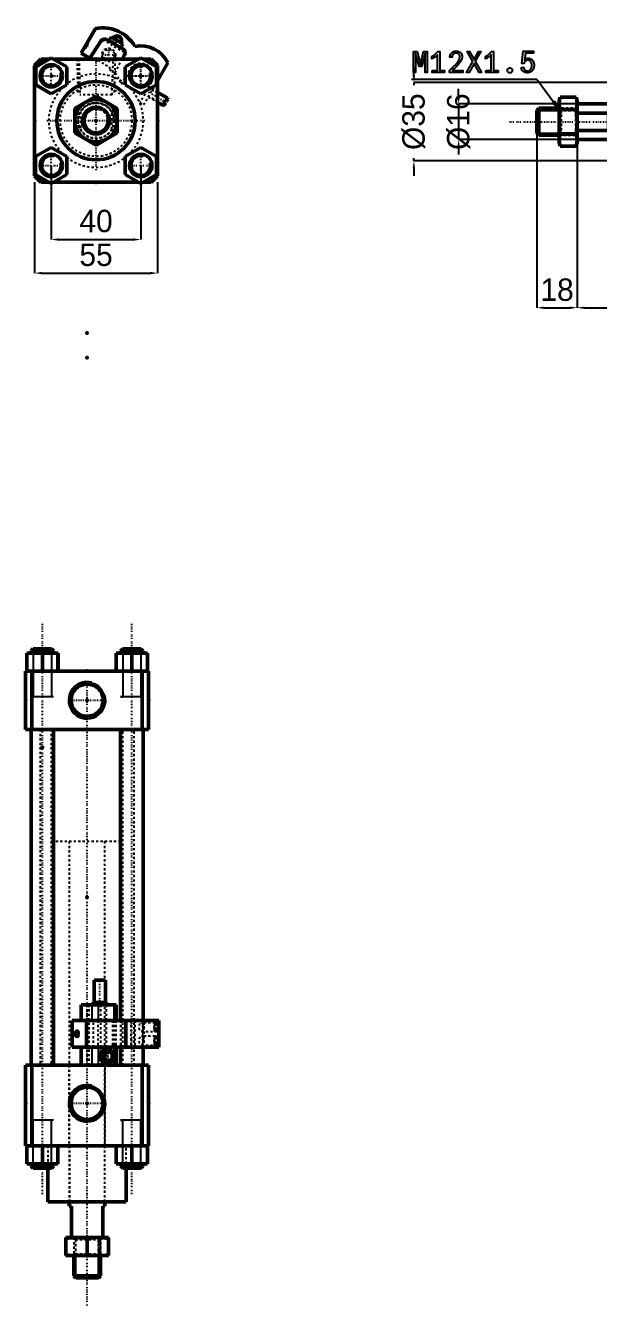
# Model space of a CAD drawing. Header units: millimetres. Extents: x -32 to 619, y -529 to 91.
# Drawn here: x -32 to 225, y -529 to 42 of the extents above; entities that cross this region are included whole.
import ezdxf

# ---------------------------------------------------------------- set-up
doc = ezdxf.new("R2010")
doc.units = ezdxf.units.MM
doc.linetypes.add('Center', pattern=[1.5, 0.45, -0.5, 0.05, -0.5])
doc.linetypes.add('Dashed', pattern=[2, 1, -1])
for name, color, linetype, lineweight in [('2d ConnectionPoints', 7, 'Continuous', 50), ('AM_0', 7, 'Continuous', 50), ('AM_4', 3, 'Continuous', 25), ('AM_5', 3, 'Continuous', 25), ('AM_7', 7, 'Center', 25), ('AM_9', 6, 'Dashed', 25)]:
    doc.layers.add(name, color=color, linetype=linetype, lineweight=lineweight)
doc.dimstyles.new('ISO-25', dxfattribs={"dimtxt": 2.5, "dimasz": 2.5, "dimexe": 1.25, "dimexo": 0.625, "dimtad": 1, "dimtxsty": 'Standard', "dimcen": 2.5, "dimadec": 0, "dimazin": 0, "dimtfac": 1, "dimtmove": 0, "dimatfit": 3, "dimfxl": 1, "dimarcsym": 0})

# ---------------------------------------------------------------- blocks, each defined once
blk = doc.blocks.new('1_mghcJFS_0132_switch_0_in_MGHCA70SDC32100T110A0_0')
at = {"layer": 'AM_0'}
for p, q in [((-0.26, 41.11), (-6.61, 30.11)), ((2.19, 35.53), (-2.71, 27.86)), ((11.96, 32.1), (4.88, 36.18)), ((6.82, 37.37), (5.82, 35.64)), ((12.02, 34.37), (6.82, 37.37)), ((11.02, 32.64), (12.02, 34.37)), ((-6.61, 30.11), (-2.08, 27.5)), ((11.73, 27.5), (12.73, 29.44)), ((27.5, 17.79), (32.1, 25.76)), ((31.87, 10.21), (27.5, 12.73)), ((27.5, 8.11), (29.87, 6.75)), ((30.62, 8.05), (29.87, 6.75)), ((29.87, 6.75), (30.45, 6.9)), ((30.62, 9.2), (30.12, 8.33)), ((30.99, 7.83), (30.12, 8.33)), ((30.99, 7.83), (30.45, 6.9)), ((30.62, 9.2), (31.49, 8.7)), ((31.87, 10.21), (31.12, 8.91)), ((32.02, 9.62), (31.49, 8.7)), ((32.02, 9.62), (31.87, 10.21))]:
    blk.add_line(p, q, dxfattribs=at)
for centre, radius, start, end in [((2.92, 24.61), 16.8, 30.5234, 100.9016), ((3.88, 34.45), 2, 60, 147.3974), ((9.42, 35.87), 2, 330, 150), ((10.96, 30.36), 2, 332.6026, 60), ((19.98, 19.96), 13.44, 25.5646, 101.0894)]:
    blk.add_arc(centre, radius, start, end, dxfattribs=at)
at = {"layer": 'AM_5', "linetype": 'Dashed'}
for p, q in [((27.5, 8.61), (21.79, 11.9)), ((27.5, 12.23), (23.36, 14.62))]:
    blk.add_line(p, q, dxfattribs=at)
at = {"layer": 'AM_5'}
for p, q in [((32.02, 9.62), (27.5, 12.23)), ((30.45, 6.9), (27.5, 8.61))]:
    blk.add_line(p, q, dxfattribs=at)
at = {"layer": 'AM_7'}
for p, q in [((7.32, 35.87), (11.52, 35.87)), ((10.52, 37.78), (8.32, 33.97)), ((9.42, 33.77), (9.42, 37.97)), ((-4.63, 33.59), (-4.15, 33.32)), ((2.52, 29.38), (8.82, 29.38)), ((5.67, 26.23), (5.67, 32.53)), ((19.98, 14.08), (19.98, 25.84)), ((14.1, 19.96), (25.86, 19.96)), ((22.14, 13.51), (31.67, 8.01))]:
    blk.add_line(p, q, dxfattribs=at)
at = {"layer": 'AM_9'}
for p, q in [((-3.53, 34.45), (-4.08, 33.5)), ((-3.53, 34.45), (-3.96, 34.7)), ((2.93, 36.15), (12.91, 30.39)), ((4.83, 36.1), (11.91, 32.01)), ((-5.26, 32.45), (-4.83, 32.2)), ((-4.28, 33.15), (-4.83, 32.2)), ((-3.84, 32.9), (-4.28, 33.15)), ((-3.64, 33.25), (-4.08, 33.5)), ((-3.84, 32.9), (-3.64, 33.25)), ((-2.08, 27.5), (-0.11, 26.36)), ((-0.11, 26.36), (0.82, 26.98)), ((0.82, 26.98), (6.02, 23.98)), ((6.02, 23.98), (5.95, 22.86)), ((5.95, 22.86), (8.55, 21.36)), ((8.55, 21.36), (11.73, 27.5)), ((8.55, 21.36), (11.43, 16.36)), ((11.43, 16.36), (15.13, 22.76)), ((24.82, 17.16), (19.58, 8.07)), ((21.31, 7.07), (27.5, 17.79)), ((27.5, 12.73), (25.31, 14)), ((19.58, 8.07), (21.31, 7.07)), ((23.31, 10.53), (27.5, 8.11))]:
    blk.add_line(p, q, dxfattribs=at)
for radius in [3, 2.5]:
    blk.add_circle((5.67, 29.38), radius, dxfattribs=at)
for centre, radius, start, end in [((3.83, 34.37), 2, 60, 116.633), ((10.91, 30.28), 2, 3.367, 60), ((19.98, 19.96), 5.6, 330, 150)]:
    blk.add_arc(centre, radius, start, end, dxfattribs=at)
blk = doc.blocks.new('2_HC_NUTM12X1_5_0_in_MGHCA70SDC32100T110A0_0')
at = {"layer": 'AM_0'}
for p, q in [((-9.5, 5.48), (0, 10.97)), ((0, 10.97), (9.5, 5.48)), ((-9.5, -5.48), (-9.5, 5.48)), ((9.5, 5.48), (9.5, -5.48)), ((0, -10.97), (-9.5, -5.48)), ((9.5, -5.48), (0, -10.97))]:
    blk.add_line(p, q, dxfattribs=at)
blk.add_circle((0, 0), 9.5, dxfattribs=at)
at = {"layer": 'AM_9'}
blk.add_circle((0, 0), 5.19, dxfattribs=at)
blk = doc.blocks.new('3_A__SD__C_32_100_ROD_070_0_in_MGHCA70SDC32100T110A0_0')
at = {"layer": 'AM_0'}
blk.add_circle((0, 0), 6, dxfattribs=at)
at = {"layer": 'AM_5'}
blk.add_arc((0, 0), 5.08, 75, 15, dxfattribs=at)
at = {"layer": 'AM_9'}
for p, q in [((-7, 3.87), (-7, -3.87)), ((7, -3.87), (7, 3.87))]:
    blk.add_line(p, q, dxfattribs=at)
blk.add_circle((0, 0), 8, dxfattribs=at)
blk = doc.blocks.new('4_A__SD_C_32_100_0__BODY__A70_0_in_MGHCA70SDC32100T110A0_0')
at = {"layer": 'AM_0'}
for p, q in [((-24.67, 27.5), (-27.5, 24.67)), ((-27.5, 24.67), (-27.5, -24.67)), ((-20, 28.03), (-26.95, 24.01)), ((-26.95, 24.01), (-26.95, 15.99)), ((-20.91, 27.5), (-24.67, 27.5)), ((-13.05, 24.01), (-20, 28.03)), ((19.09, 27.5), (-19.09, 27.5)), ((-13.05, 15.99), (-13.05, 24.01)), ((20, 28.03), (13.05, 24.01)), ((13.05, 24.01), (13.05, 15.99)), ((26.95, 24.01), (20, 28.03)), ((24.67, 27.5), (20.91, 27.5)), ((27.5, 24.67), (24.67, 27.5)), ((26.95, 15.99), (26.95, 24.01)), ((27.5, -24.67), (27.5, 24.67)), ((-26.95, 15.99), (-20, 11.97)), ((-20, 11.97), (-13.05, 15.99)), ((13.05, 15.99), (20, 11.97)), ((20, 11.97), (26.95, 15.99)), ((-20, -11.92), (-27, -15.96)), ((-27, -15.96), (-27, -24.04)), ((-13, -15.96), (-20, -11.92)), ((-13, -24.04), (-13, -15.96)), ((20, -11.92), (13, -15.96)), ((13, -15.96), (13, -24.04)), ((27, -15.96), (20, -11.92)), ((27, -24.04), (27, -15.96)), ((-27.5, -24.67), (-24.67, -27.5)), ((-27, -24.04), (-20, -28.08)), ((-24.67, -27.5), (-21.01, -27.5)), ((-20, -28.08), (-13, -24.04)), ((-18.99, -27.5), (18.99, -27.5)), ((13, -24.04), (20, -28.08)), ((20, -28.08), (27, -24.04)), ((21.01, -27.5), (24.67, -27.5)), ((24.67, -27.5), (27.5, -24.67))]:
    blk.add_line(p, q, dxfattribs=at)
for centre, radius in [((-20, 20), 5), ((20, 20), 5), ((0, 0), 17.5), ((-20, -20), 5), ((20, -20), 5)]:
    blk.add_circle(centre, radius, dxfattribs=at)
at = {"layer": 'AM_5', "linetype": 'Dashed'}
for p, q in [((-8.53, 27.5), (-8.03, 11.5)), ((8.53, 27.5), (8.03, 11.5))]:
    blk.add_line(p, q, dxfattribs=at)
at = {"layer": 'AM_5'}
for centre in [(-20, 20), (20, 20), (-20, -20), (20, -20)]:
    blk.add_arc(centre, 4.08, 75, 15, dxfattribs=at)
at = {"layer": 'AM_7'}
for p, q in [((-20, 14.75), (-20, 25.25)), ((0, -22.05), (0, 28.3)), ((20, 14.75), (20, 25.25)), ((-25.25, 20), (-14.75, 20)), ((14.75, 20), (25.25, 20)), ((-22.05, 0), (22.05, 0)), ((-20, -25.25), (-20, -14.75)), ((20, -25.25), (20, -14.75)), ((-25.25, -20), (-14.75, -20)), ((14.75, -20), (25.25, -20))]:
    blk.add_line(p, q, dxfattribs=at)
at = {"layer": 'AM_9'}
for p, q in [((-20.91, 27.5), (-19.09, 27.5)), ((-7.67, 27.5), (-7.18, 11.5)), ((7.18, 11.5), (7.67, 27.5)), ((19.09, 27.5), (20.91, 27.5)), ((7.18, 11.5), (-7.18, 11.5)), ((-18.99, -27.5), (-21.01, -27.5)), ((21.01, -27.5), (18.99, -27.5))]:
    blk.add_line(p, q, dxfattribs=at)
for radius in [21, 16, 8.1, 7.9]:
    blk.add_circle((0, 0), radius, dxfattribs=at)
blk = doc.blocks.new('*D5')
at = {"layer": 'AM_5', "color": 0, "lineweight": -2}
for p, q in [((-20, -20), (-20, -53.08)), ((20, -20), (20, -53.08)), ((-16.67, -53.08), (16.67, -53.08))]:
    blk.add_line(p, q, dxfattribs=at)
at = {"layer": 'AM_5', "color": 0}
for points in [[(-16.67, -52.53), (-16.67, -53.64), (-20, -53.08)], [(16.67, -53.64), (16.67, -52.53), (20, -53.08)]]:
    blk.add_solid(points, dxfattribs=at)
at = {"layer": 'Defpoints', "color": 0}
for p in [(-20, -20), (20, -20), (20, -53.08)]:
    blk.add_point(p, dxfattribs=at)
at = {"layer": 'AM_5', "color": 0, "insert": (0, -44.87), "char_height": 10, "attachment_point": 5}
blk.add_mtext('40', dxfattribs=at)
blk = doc.blocks.new('*D6')
at = {"layer": 'AM_5', "color": 0, "lineweight": -2}
for p, q in [((-27.5, -27.5), (-27.5, -68.08)), ((27.5, -27.5), (27.5, -68.08)), ((-24.17, -68.08), (24.17, -68.08))]:
    blk.add_line(p, q, dxfattribs=at)
at = {"layer": 'AM_5', "color": 0}
for points in [[(-24.17, -67.53), (-24.17, -68.64), (-27.5, -68.08)], [(24.17, -68.64), (24.17, -67.53), (27.5, -68.08)]]:
    blk.add_solid(points, dxfattribs=at)
at = {"layer": 'Defpoints', "color": 0}
for p in [(-27.5, -27.5), (27.5, -27.5), (27.5, -68.08)]:
    blk.add_point(p, dxfattribs=at)
at = {"layer": 'AM_5', "color": 0, "insert": (0, -59.98), "char_height": 10, "attachment_point": 5}
blk.add_mtext('55', dxfattribs=at)
blk = doc.blocks.new('2_HC_NUTM12X1_5_0_in_MGHCA70SDC32100T110A0_2')
at = {"layer": 'AM_0'}
for p, q in [((-48.61, 10.97), (-49, 9.5)), ((-49, 9.5), (-49, -9.5)), ((-48.61, 10.97), (-41.39, 10.97)), ((-41, 9.5), (-41.39, 10.97)), ((-41, 9.5), (-41, -9.5)), ((-48.61, 5.48), (-41.39, 5.48)), ((-48.61, -5.48), (-41.39, -5.48)), ((-49, -9.5), (-48.61, -10.97)), ((-48.61, -10.97), (-41.39, -10.97)), ((-41.39, -10.97), (-41, -9.5))]:
    blk.add_line(p, q, dxfattribs=at)
for points in [[(-48.61, 10.97), (-48.9, 9.6), (-49, 8.23)], [(-49, 8.23), (-48.9, 6.86), (-48.61, 5.48)], [(-41, 8.23), (-41.1, 9.6), (-41.39, 10.97)], [(-41.39, 5.48), (-41.1, 6.85), (-41, 8.23)], [(-48.61, 5.48), (-48.9, 2.75), (-49, 0)], [(-49, 0), (-48.89, -2.82), (-48.61, -5.48)], [(-41, 0), (-41.11, 2.82), (-41.39, 5.48)], [(-41.39, -5.48), (-41.1, -2.75), (-41, 0)], [(-48.61, -5.48), (-48.9, -6.85), (-49, -8.23)], [(-41, -8.23), (-41.1, -6.86), (-41.39, -5.48)], [(-49, -8.23), (-48.9, -9.6), (-48.61, -10.97)], [(-41.39, -10.97), (-41.1, -9.6), (-41, -8.23)]]:
    blk.add_lwpolyline(points, dxfattribs=at)
at = {"layer": 'AM_5', "linetype": 'Dashed'}
for p, q in [((-41, 6), (-49, 6)), ((-41, -6), (-49, -6))]:
    blk.add_line(p, q, dxfattribs=at)
at = {"layer": 'AM_9'}
for p, q in [((-48.19, 5.19), (-49, 6)), ((-41, 6), (-41.81, 5.19)), ((-41.81, 5.19), (-48.19, 5.19)), ((-48.19, 5.19), (-48.19, -5.19)), ((-41.81, 5.19), (-41.81, -5.19)), ((-49, -6), (-48.19, -5.19)), ((-48.19, -5.19), (-41.81, -5.19)), ((-41.81, -5.19), (-41, -6))]:
    blk.add_line(p, q, dxfattribs=at)
blk = doc.blocks.new('3_A__SD__C_32_100_ROD_070_0_in_MGHCA70SDC32100T110A0_2')
at = {"layer": 'AM_0'}
for p, q in [((-58.08, 6), (-59, 5.08)), ((-49, 6), (-58.08, 6)), ((-58.08, 6), (-58.08, -6)), ((-25, 8), (-41, 8)), ((-59, 5.08), (-59, -5.08)), ((-27, 3.87), (-41, 3.87)), ((-27, -3.87), (-27, 3.87)), ((-59, -5.08), (-58.08, -6)), ((-27, -3.87), (-41, -3.87)), ((-58.08, -6), (-49, -6)), ((-41, -8), (-25, -8))]:
    blk.add_line(p, q, dxfattribs=at)
at = {"layer": 'AM_5', "linetype": 'Dashed'}
for p, q in [((-41, 6), (-41, 5.08)), ((-49, 5.08), (-41, 5.08)), ((-49, -5.08), (-41, -5.08)), ((-41, -6), (-41, -5.08))]:
    blk.add_line(p, q, dxfattribs=at)
at = {"layer": 'AM_5'}
for p, q in [((-59, 5.08), (-49, 5.08)), ((-59, -5.08), (-49, -5.08))]:
    blk.add_line(p, q, dxfattribs=at)
at = {"layer": 'AM_7'}
blk.add_line((-71.25, 0), (198.25, 0), dxfattribs=at)
at = {"layer": 'AM_9'}
for p, q in [((186, 16), (136, 16)), ((136, 16), (136, -16)), ((-41, 6), (-49, 6)), ((136, 8), (-25, 8)), ((-49, -6), (-41, -6)), ((-25, -8), (136, -8)), ((136, -16), (186, -16))]:
    blk.add_line(p, q, dxfattribs=at)
blk = doc.blocks.new('*D33')
at = {"layer": 'AM_5', "color": 0, "lineweight": -2}
for p, q in [((215.07, -0.47), (215.07, -83.55)), ((256.07, -0.47), (256.07, -83.55)), ((218.4, -83.55), (252.74, -83.55))]:
    blk.add_line(p, q, dxfattribs=at)
at = {"layer": 'AM_5', "color": 0}
for points in [[(218.4, -83), (218.4, -84.11), (215.07, -83.55)], [(252.74, -84.11), (252.74, -83), (256.07, -83.55)]]:
    blk.add_solid(points, dxfattribs=at)
at = {"layer": 'Defpoints', "color": 0}
for p in [(215.07, -0.47), (256.07, -0.47), (256.07, -83.55)]:
    blk.add_point(p, dxfattribs=at)
at = {"layer": 'AM_5', "color": 0, "insert": (235.57, -75.55), "char_height": 10, "attachment_point": 5}
blk.add_mtext('41', dxfattribs=at)
blk = doc.blocks.new('*D34')
at = {"layer": 'AM_5', "color": 0, "lineweight": -2}
for p, q in [((197.07, -0.47), (197.07, -83.55)), ((215.07, -0.47), (215.07, -83.55)), ((200.4, -83.55), (211.74, -83.55))]:
    blk.add_line(p, q, dxfattribs=at)
at = {"layer": 'AM_5', "color": 0}
for points in [[(200.4, -83), (200.4, -84.11), (197.07, -83.55)], [(211.74, -84.11), (211.74, -83), (215.07, -83.55)]]:
    blk.add_solid(points, dxfattribs=at)
at = {"layer": 'Defpoints', "color": 0}
for p in [(197.07, -0.47), (215.07, -0.47), (215.07, -83.55)]:
    blk.add_point(p, dxfattribs=at)
at = {"layer": 'AM_5', "color": 0, "insert": (206.07, -75.55), "char_height": 10, "attachment_point": 5}
blk.add_mtext('18', dxfattribs=at)
blk = doc.blocks.new('*D35')
at = {"layer": 'AM_5', "color": 0, "lineweight": -2}
for p, q in [((162.07, 10.86), (162.07, 14.2)), ((215.07, 7.53), (162.07, 7.53)), ((162.07, 7.53), (162.07, -8.47)), ((215.07, -8.47), (162.07, -8.47)), ((162.07, -11.8), (162.07, -15.14))]:
    blk.add_line(p, q, dxfattribs=at)
at = {"layer": 'AM_5', "color": 0}
for points in [[(161.51, 10.86), (162.63, 10.86), (162.07, 7.53)], [(162.63, -11.8), (161.51, -11.8), (162.07, -8.47)]]:
    blk.add_solid(points, dxfattribs=at)
at = {"layer": 'Defpoints', "color": 0}
for p in [(215.07, 7.53), (162.07, -8.47), (215.07, -8.47)]:
    blk.add_point(p, dxfattribs=at)
at = {"layer": 'AM_5', "color": 0, "insert": (162.07, -0.47), "char_height": 10, "attachment_point": 5, "rotation": 90}
blk.add_mtext('Ø16', dxfattribs=at)
blk = doc.blocks.new('*D36')
at = {"layer": 'AM_5', "color": 0, "lineweight": -2}
for p, q in [((142.07, 20.36), (142.07, 23.7)), ((256.07, 17.03), (142.07, 17.03)), ((142.07, 17.03), (142.07, 15.86)), ((142.07, -17.97), (142.07, -16.8)), ((256.07, -17.97), (142.07, -17.97)), ((142.07, -21.3), (142.07, -24.64))]:
    blk.add_line(p, q, dxfattribs=at)
at = {"layer": 'AM_5', "color": 0}
for points in [[(141.51, 20.36), (142.63, 20.36), (142.07, 17.03)], [(142.63, -21.3), (141.51, -21.3), (142.07, -17.97)]]:
    blk.add_solid(points, dxfattribs=at)
at = {"layer": 'Defpoints', "color": 0}
for p in [(256.07, 17.03), (142.07, -17.97), (256.07, -17.97)]:
    blk.add_point(p, dxfattribs=at)
at = {"layer": 'AM_5', "color": 0, "insert": (142.07, -0.47), "char_height": 10, "attachment_point": 5, "rotation": 90}
blk.add_mtext('Ø35', dxfattribs=at)
blk = doc.blocks.new('1_mghcJFS_0132_switch_0_in_MGHCA70SDC32100T110A0_4')
at = {"layer": 'AM_0'}
for p, q in [((3.17, 74), (8.17, 74)), ((3.17, 74), (3.17, 64)), ((8.17, 64), (8.17, 74)), ((12.96, 63), (-2.71, 63)), ((-2.71, 63), (-2.71, 56)), ((2.67, 64), (8.67, 64)), ((2.67, 64), (2.67, 63)), ((8.67, 63), (8.67, 64)), ((12.96, 56), (12.96, 63)), ((32.1, 56), (-6.61, 56)), ((-6.61, 56), (-6.61, 44)), ((-0.26, 56), (-0.26, 44)), ((17.39, 56), (17.39, 44)), ((32.1, 56), (32.1, 44)), ((-4.28, 51.12), (-4.28, 48.88)), ((-4.08, 49.26), (-4.08, 50.74)), ((32.1, 44), (-6.61, 44)), ((-2.71, 44), (-2.71, 36)), ((9.42, 43), (8.42, 43)), ((12.96, 36), (12.96, 44)), ((12.96, 36), (-2.71, 36)), ((8.42, 37), (9.42, 37))]:
    blk.add_line(p, q, dxfattribs=at)
blk.add_arc((9.42, 40), 2, 270, 90, dxfattribs=at)
for centre, major_axis, ratio in [((-4.61, 50), (0, -1.3), 0.5), ((9.42, 40), (0, 3), 0.866025)]:
    blk.add_ellipse(centre, major_axis=major_axis, ratio=ratio, dxfattribs=at)
for centre, major_axis, ratio, start_param, end_param in [((-4.18, 50), (0, -1.3), 0.5, 3.481168, 5.94361), ((8.42, 40), (0, 3), 0.866025, 6.283185, 9.424778), ((9.42, 40), (0, 2), 0.866025, 6.283185, 9.424778)]:
    blk.add_ellipse(centre, major_axis=major_axis, ratio=ratio, start_param=start_param, end_param=end_param, dxfattribs=at)
at = {"layer": 'AM_4'}
for p, q in [((2.19, 63), (2.19, 56)), ((4.88, 63), (4.88, 56)), ((11.96, 63), (11.96, 56)), ((2.19, 44), (2.19, 36)), ((4.88, 44), (4.88, 36)), ((11.96, 44), (11.96, 40.63)), ((11.96, 39.37), (11.96, 36))]:
    blk.add_line(p, q, dxfattribs=at)
at = {"layer": 'AM_7'}
for p, q in [((5.67, 62.45), (5.67, 74.55)), ((9.42, 37.9), (9.42, 42.1)), ((7.32, 40), (11.52, 40))]:
    blk.add_line(p, q, dxfattribs=at)
at = {"layer": 'AM_9'}
for p, q in [((-0.11, 63), (-0.11, 36)), ((0.82, 63), (0.82, 36)), ((5.95, 63), (5.95, 36)), ((6.02, 63), (6.02, 36)), ((8.55, 63), (8.55, 36)), ((12.73, 63), (12.73, 56)), ((2.93, 44), (2.93, 56)), ((4.83, 56), (4.83, 44)), ((11.43, 56), (11.43, 44)), ((11.91, 56), (11.91, 44)), ((12.91, 56), (12.91, 44)), ((15.13, 56), (15.13, 44)), ((19.58, 56), (19.58, 44)), ((21.31, 56), (21.31, 44)), ((30.37, 55), (24.31, 55)), ((24.82, 56), (24.82, 44)), ((25.58, 44), (25.58, 56)), ((30.12, 51.06), (30.12, 54.94)), ((30.12, 54.94), (30.62, 54.94)), ((30.62, 54.94), (30.99, 54.49)), ((30.62, 54.94), (30.62, 51.06)), ((30.62, 54.94), (31.12, 54.94)), ((30.99, 51.51), (30.62, 51.06)), ((30.99, 54.49), (30.99, 51.51)), ((31.49, 54.49), (31.12, 54.94)), ((31.12, 51.06), (31.49, 51.51)), ((31.69, 54.28), (31.44, 54.63)), ((31.44, 51.37), (31.69, 51.72)), ((31.49, 51.51), (31.49, 54.49)), ((-3.74, 51.3), (-4.61, 51.3)), ((-4.61, 48.7), (-3.74, 48.7)), ((-4.28, 51.28), (-4.28, 51.12)), ((-3.64, 51.28), (-4.28, 51.28)), ((-4.28, 48.88), (-4.28, 48.72)), ((-3.64, 48.72), (-4.28, 48.72)), ((-4.08, 50.74), (-4.08, 51.28)), ((-4.08, 48.72), (-4.08, 49.26)), ((-3.84, 51.28), (-3.84, 48.72)), ((-3.64, 48.72), (-3.64, 51.28)), ((24.31, 51), (30.37, 51)), ((30.37, 49), (24.31, 49)), ((30.12, 51.06), (30.62, 51.06)), ((30.12, 45.06), (30.12, 48.94)), ((30.12, 48.94), (30.62, 48.94)), ((30.62, 51.06), (31.12, 51.06)), ((30.62, 48.94), (30.99, 48.49)), ((30.62, 48.94), (30.62, 45.06)), ((30.62, 48.94), (31.12, 48.94)), ((30.99, 48.49), (30.99, 45.51)), ((31.49, 48.49), (31.12, 48.94)), ((31.69, 48.28), (31.44, 48.63)), ((31.49, 45.51), (31.49, 48.49)), ((11.96, 40.63), (11.96, 39.37)), ((12.73, 44), (12.73, 36)), ((24.31, 45), (30.37, 45)), ((30.12, 45.06), (30.62, 45.06)), ((30.99, 45.51), (30.62, 45.06)), ((30.62, 45.06), (31.12, 45.06)), ((31.12, 45.06), (31.49, 45.51)), ((31.44, 45.37), (31.69, 45.72))]:
    blk.add_line(p, q, dxfattribs=at)
for centre in [(24.31, 53), (24.31, 47)]:
    blk.add_ellipse(centre, major_axis=(0, 2), ratio=0.5, dxfattribs=at)
for centre, major_axis, ratio, start_param, end_param in [((30.87, 53), (0, -2), 0.5, 3.394273, 6.030505), ((30.37, 53), (0, -2), 0.5, 2.888912, 3.394273), ((31.24, 53), (0, -1.57), 0.5, 3.465602, 5.959176), ((30.87, 53), (0, -2), 0.5, 0.25268, 2.888912), ((31.24, 53), (0, -1.57), 0.5, 0.324009, 2.817583), ((-4.18, 50), (0, -1.3), 0.5, 3.296052, 3.481168), ((-4.18, 50), (0, -1.3), 0.5, 5.94361, 6.128726), ((-4.18, 50), (0, -1.3), 0.5, 0.15446, 2.987133), ((-3.74, 50), (0, 1.3), 0.5, 6.128726, 6.437645), ((-3.74, 50), (0, 1.3), 0.5, 2.987133, 3.296052), ((30.87, 47), (0, -2), 0.5, 3.394273, 6.030505), ((30.37, 53), (0, -2), 0.5, 6.030505, 6.535866), ((30.37, 47), (0, -2), 0.5, 2.888912, 3.394273), ((31.24, 47), (0, -1.57), 0.5, 3.465602, 5.959176), ((30.87, 47), (0, -2), 0.5, 0.25268, 2.888912), ((31.24, 47), (0, -1.57), 0.5, 0.324009, 2.817583), ((8.42, 40), (0, 3), 0.866025, 3.141593, 6.283185), ((9.42, 40), (0, 2), 0.866025, 3.141593, 6.283185), ((30.37, 47), (0, -2), 0.5, 6.030505, 6.535866)]:
    blk.add_ellipse(centre, major_axis=major_axis, ratio=ratio, start_param=start_param, end_param=end_param, dxfattribs=at)
blk = doc.blocks.new('2_HC_NUTM12X1_5_0_in_MGHCA70SDC32100T110A0_4')
at = {"layer": 'AM_0'}
for p, q in [((-9.5, -41), (9.5, -41)), ((-9.5, -49), (-9.5, -41)), ((0, -48.61), (0, -41.39)), ((9.5, -41), (9.5, -49)), ((-9.5, -49), (9.5, -49))]:
    blk.add_line(p, q, dxfattribs=at)
for points in [[(-4.75, -41), (-5.94, -41.03), (-7.12, -41.1), (-9.5, -41.39)], [(0, -41.39), (-2.36, -41.1), (-3.56, -41.03), (-4.75, -41)], [(4.75, -41), (3.56, -41.03), (2.37, -41.1), (0, -41.39)], [(9.5, -41.39), (7.14, -41.1), (5.94, -41.03), (4.75, -41)], [(-9.5, -48.61), (-7.14, -48.9), (-5.94, -48.97), (-4.75, -49)], [(-4.75, -49), (-3.56, -48.97), (-2.37, -48.9), (0, -48.61)], [(0, -48.61), (2.36, -48.9), (3.56, -48.97), (4.75, -49)], [(4.75, -49), (5.94, -48.97), (7.12, -48.9), (9.5, -48.61)]]:
    blk.add_lwpolyline(points, dxfattribs=at)
at = {"layer": 'AM_5', "linetype": 'Dashed'}
for p, q in [((-6, -41), (-6, -49)), ((6, -41), (6, -49))]:
    blk.add_line(p, q, dxfattribs=at)
at = {"layer": 'AM_9'}
for p, q in [((-6, -41), (-5.19, -41.81)), ((-5.19, -41.81), (-5.19, -48.19)), ((-5.19, -41.81), (5.19, -41.81)), ((5.19, -41.81), (6, -41)), ((5.19, -48.19), (5.19, -41.81)), ((-5.19, -48.19), (-6, -49)), ((-5.19, -48.19), (5.19, -48.19)), ((6, -49), (5.19, -48.19))]:
    blk.add_line(p, q, dxfattribs=at)
blk = doc.blocks.new('3_A__SD__C_32_100_ROD_070_0_in_MGHCA70SDC32100T110A0_4')
at = {"layer": 'AM_0'}
for p, q in [((-8, -25), (-8, -27)), ((-7, -27), (-8, -27)), ((-7, -27), (-7, -41)), ((7, -27), (7, -41)), ((8, -27), (7, -27)), ((8, -27), (8, -25)), ((-6, -49), (-6, -58.08)), ((6, -58.08), (6, -49)), ((-6, -58.08), (-5.08, -59)), ((-6, -58.08), (6, -58.08)), ((-5.08, -59), (5.08, -59)), ((5.08, -59), (6, -58.08))]:
    blk.add_line(p, q, dxfattribs=at)
at = {"layer": 'AM_5', "linetype": 'Dashed'}
for p, q in [((-6, -41), (-5.08, -41)), ((-5.08, -49), (-5.08, -41)), ((5.08, -49), (5.08, -41)), ((6, -41), (5.08, -41))]:
    blk.add_line(p, q, dxfattribs=at)
at = {"layer": 'AM_5'}
for p, q in [((-5.08, -59), (-5.08, -49)), ((5.08, -59), (5.08, -49))]:
    blk.add_line(p, q, dxfattribs=at)
at = {"layer": 'AM_9'}
for p, q in [((-16, 186), (-16, 136)), ((16, 136), (16, 186)), ((-16, 136), (16, 136)), ((-8, 136), (-8, -25)), ((8, -25), (8, 136)), ((-6, -41), (-6, -49)), ((6, -49), (6, -41))]:
    blk.add_line(p, q, dxfattribs=at)
blk = doc.blocks.new('4_A__SD_C_32_100_0__BODY__A70_0_in_MGHCA70SDC32100T110A0_4')
at = {"layer": 'AM_0'}
for p, q in [((-13, 220), (-27, 220)), ((-27, 220), (-27, 212)), ((-26.95, 220), (-26.95, 212)), ((-24.08, 222), (-25, 221.08)), ((-25, 221.08), (-15, 221.08)), ((-25, 221.08), (-25, 220)), ((-24.08, 222), (-15.92, 222)), ((-20, 220), (-20, 212)), ((-15, 221.08), (-15.92, 222)), ((-15, 220), (-15, 221.08)), ((-13.05, 220), (-13.05, 212)), ((-13, 220), (-13, 212)), ((27, 220), (13, 220)), ((13, 220), (13, 212)), ((13.05, 220), (13.05, 212)), ((15.92, 222), (15, 221.08)), ((15, 221.08), (25, 221.08)), ((15, 221.08), (15, 220)), ((15.92, 222), (24.08, 222)), ((20, 220), (20, 212)), ((25, 221.08), (24.08, 222)), ((25, 220), (25, 221.08)), ((26.95, 220), (26.95, 212)), ((27, 220), (27, 212)), ((-27.5, 212), (-27.5, 186)), ((27.5, 212), (-27.5, 212)), ((-24.67, 212), (-24.67, 186)), ((24.67, 212), (24.67, 186)), ((27.5, 212), (27.5, 186)), ((27.5, 186), (-27.5, 186)), ((-25, 186), (-25, 36)), ((-15, 36), (-15, 186)), ((15, 186), (15, 56)), ((25, 56), (25, 186)), ((15, 44), (15, 36)), ((25, 36), (25, 44)), ((-2.71, 36), (-27.5, 36)), ((-27.5, 36), (-27.5, 0)), ((-24.67, 36), (-24.67, 0)), ((27.5, 36), (12.96, 36)), ((24.67, 36), (24.67, 0)), ((27.5, 36), (27.5, 0)), ((27.5, 0), (-27.5, 0)), ((-26.95, -8), (-26.95, 0)), ((-20, -8), (-20, 0)), ((-13.05, -8), (-13.05, 0)), ((13.05, -8), (13.05, 0)), ((20, -8), (20, 0)), ((26.95, -8), (26.95, 0)), ((-27, -8), (-27, 0)), ((27, -8), (27, 0)), ((-13.05, -8), (-27, -8)), ((-25, -8), (-25, -9.08)), ((-25, -9.08), (-24.08, -10)), ((-25, -9.08), (-15, -9.08)), ((-24.08, -10), (-15.92, -10)), ((-17.5, -10), (-17.5, -25)), ((-15.92, -10), (-15, -9.08)), ((-15, -9.08), (-15, -8)), ((27, -8), (13.05, -8)), ((15, -8), (15, -9.08)), ((15, -9.08), (15.92, -10)), ((15, -9.08), (25, -9.08)), ((15.92, -10), (24.08, -10)), ((17.5, -25), (17.5, -10)), ((24.08, -10), (25, -9.08)), ((25, -9.08), (25, -8)), ((17.5, -25), (-17.5, -25))]:
    blk.add_line(p, q, dxfattribs=at)
for centre, radius in [((0, 199), 7.67), ((0, 199), 7.18), ((0, 19), 7.67), ((0, 19), 7.18)]:
    blk.add_circle(centre, radius, dxfattribs=at)
at = {"layer": 'AM_5'}
for p, q in [((-24.08, 222), (-24.08, 200.5)), ((-15.92, 222), (-15.92, 200.5)), ((15.92, 222), (15.92, 200.5)), ((24.08, 222), (24.08, 200.5)), ((-15, 200.5), (-25, 200.5)), ((-25, 200.5), (-24.08, 200.5)), ((-15, 200.5), (-15.92, 200.5)), ((25, 200.5), (15, 200.5)), ((15, 200.5), (15.92, 200.5)), ((25, 200.5), (24.08, 200.5)), ((-15, 11.5), (-25, 11.5)), ((-25, 11.5), (-24.08, 11.5)), ((-24.08, -10), (-24.08, 11.5)), ((-15.92, -10), (-15.92, 11.5)), ((-15, 11.5), (-15.92, 11.5)), ((25, 11.5), (15, 11.5)), ((15, 11.5), (15.92, 11.5)), ((15.92, -10), (15.92, 11.5)), ((24.08, -10), (24.08, 11.5)), ((25, 11.5), (24.08, 11.5))]:
    blk.add_line(p, q, dxfattribs=at)
for centre in [(0, 199), (0, 19)]:
    blk.add_arc(centre, 8.33, 75, 15, dxfattribs=at)
at = {"layer": 'AM_7'}
for p, q in [((-20, -21.6), (-20, 233.6)), ((20, -21.6), (20, 233.6)), ((0, -71.25), (0, 207.06)), ((-8.06, 199), (8.06, 199)), ((-8.06, 19), (8.06, 19))]:
    blk.add_line(p, q, dxfattribs=at)
at = {"layer": 'AM_9'}
for p, q in [((-21, 186), (-21, 36)), ((-16, 186), (-16, 36)), ((16, 36), (16, 186)), ((21, 36), (21, 186)), ((15, 56), (15, 44)), ((25, 44), (25, 56)), ((-8.1, 36), (-8.1, 0)), ((8.1, 0), (8.1, 36)), ((-17.5, 0), (-17.5, -10)), ((-7.9, 0), (-7.9, -25)), ((7.9, -25), (7.9, 0)), ((17.5, -10), (17.5, 0)), ((-13, -8), (-13, 0)), ((13, -8), (13, 0)), ((-13, -8), (-13.05, -8)), ((13.05, -8), (13, -8))]:
    blk.add_line(p, q, dxfattribs=at)

msp = doc.modelspace()

# ---------------------------------------------------------------- linework, layer by layer
at = {"layer": '2d ConnectionPoints'}
for p in [(0, 27.5), (0, 27.5), (-20, 20), (20, 20), (-27.5, 0), (-27.5, 0), (0, 0), (0, 0), (0, 0), (0, 0), (0, 0), (0, 0), (0, 0), (0, 0), (0, 0), (0, 0), (0, 0), (0, 0), (0, 0), (27.5, 0), (27.5, 0), (197.07, -0.471), (215.07, -0.471), (215.07, -0.471), (0, -27.5), (0, -27.5), (-4.003, -94.824), (-4.003, -105.824), (-4.003, -245.824), (-4.003, -245.824), (-4.003, -245.824), (-31.503, -258.824), (-4.003, -258.824), (-4.003, -258.824), (23.497, -258.824), (-24.003, -279.824), (-4.003, -346.824), (15.997, -413.824), (-31.503, -438.824), (-4.003, -438.824), (-4.003, -438.824), (23.497, -438.824), (-4.003, -457.824), (-4.003, -457.824), (-4.003, -457.824), (-4.003, -457.824), (-4.003, -498.824), (-4.003, -498.824), (-4.003, -516.824)]:
    msp.add_point(p, dxfattribs=at)
at = {"layer": 'AM_5'}
for p, q in [((141.07, 18.529), (197.07, 18.529)), ((197.07, 18.529), (206.53, 5.529))]:
    msp.add_line(p, q, dxfattribs=at)
for points in [[(141.856, 30.954), (143.533, 30.954), (144.963, 25.065), (146.38, 30.954), (148.083, 30.954), (148.083, 21.529), (147.121, 21.529), (147.121, 29.966), (147.056, 29.934), (145.561, 24.194), (144.378, 24.194), (142.864, 29.934), (142.818, 29.96), (142.818, 21.529), (141.856, 21.529), (141.856, 30.954)], [(150.285, 22.361), (152.677, 22.361), (152.677, 29.394), (152.677, 29.394), (152.548, 29.265), (152.331, 29.063), (152.331, 29.063), (152.084, 28.851), (151.904, 28.705), (151.904, 28.705), (151.716, 28.56), (151.432, 28.354), (151.432, 28.354), (151.147, 28.162), (150.955, 28.042), (150.955, 28.042), (150.768, 27.934), (150.508, 27.802), (150.508, 27.802), (150.272, 27.707), (150.129, 27.665), (150.129, 28.653), (150.129, 28.653), (150.307, 28.738), (150.587, 28.898), (150.587, 28.898), (150.882, 29.098), (151.088, 29.254), (151.088, 29.254), (151.295, 29.422), (151.596, 29.681), (151.596, 29.681), (151.886, 29.95), (152.073, 30.135), (152.073, 30.135), (152.25, 30.318), (152.487, 30.574), (152.487, 30.574), (152.69, 30.809), (152.807, 30.954), (153.639, 30.954), (153.639, 22.361), (155.81, 22.361), (155.81, 21.529), (150.285, 21.529), (150.285, 22.361)], [(158.363, 22.751), (158.363, 22.751), (158.791, 23.142), (159.402, 23.714), (159.402, 23.714), (159.973, 24.268), (160.333, 24.626), (160.333, 24.626), (160.677, 24.988), (161.171, 25.557), (161.171, 25.557), (161.637, 26.156), (161.932, 26.573), (161.932, 26.573), (162.191, 26.989), (162.473, 27.581), (162.473, 27.581), (162.624, 28.135), (162.653, 28.484), (162.653, 28.484), (162.644, 28.68), (162.598, 28.957), (162.598, 28.957), (162.512, 29.214), (162.432, 29.375), (162.432, 29.375), (162.337, 29.524), (162.17, 29.721), (162.17, 29.721), (161.973, 29.886), (161.824, 29.979), (161.824, 29.979), (161.666, 30.056), (161.414, 30.14), (161.414, 30.14), (161.145, 30.185), (160.957, 30.194), (160.957, 30.194), (160.748, 30.185), (160.453, 30.138), (160.453, 30.138), (160.179, 30.052), (160.008, 29.973), (160.008, 29.973), (159.849, 29.876), (159.637, 29.702), (159.637, 29.702), (159.459, 29.492), (159.358, 29.332), (159.358, 29.332), (159.273, 29.159), (159.182, 28.875), (159.182, 28.875), (159.133, 28.564), (159.124, 28.341), (158.149, 28.341), (158.149, 28.341), (158.164, 28.675), (158.243, 29.139), (158.243, 29.139), (158.39, 29.56), (158.526, 29.817), (158.526, 29.817), (158.687, 30.052), (158.969, 30.359), (158.969, 30.359), (159.297, 30.613), (159.543, 30.753), (159.543, 30.753), (159.804, 30.867), (160.217, 30.992), (160.217, 30.992), (160.653, 31.058), (160.957, 31.071), (160.957, 31.071), (161.241, 31.059), (161.654, 30.996), (161.654, 30.996), (162.049, 30.88), (162.302, 30.772), (162.302, 30.772), (162.542, 30.641), (162.864, 30.403), (162.864, 30.403), (163.14, 30.115), (163.3, 29.895), (163.3, 29.895), (163.434, 29.655), (163.58, 29.264), (163.58, 29.264), (163.659, 28.836), (163.674, 28.53), (163.674, 28.53), (163.652, 28.183), (163.536, 27.651), (163.536, 27.651), (163.32, 27.103), (163.121, 26.729), (163.121, 26.729), (162.893, 26.358), (162.522, 25.82), (162.522, 25.82), (162.119, 25.307), (161.831, 24.977), (161.831, 24.977), (161.521, 24.643), (161.001, 24.101), (161.001, 24.101), (160.415, 23.51), (159.988, 23.089), (159.299, 22.413), (163.953, 22.407), (163.953, 21.529), (158.019, 21.529), (158.019, 22.439), (158.363, 22.751)], [(168.359, 26.404), (165.817, 30.954), (166.896, 30.954), (168.983, 27.282), (171.03, 30.954), (172.07, 30.954), (169.529, 26.58), (172.278, 21.529), (171.238, 21.529), (168.97, 25.585), (166.727, 21.529), (165.661, 21.529), (168.359, 26.404)], [(174.285, 22.361), (176.677, 22.361), (176.677, 29.394), (176.677, 29.394), (176.548, 29.265), (176.331, 29.063), (176.331, 29.063), (176.084, 28.851), (175.904, 28.705), (175.904, 28.705), (175.716, 28.56), (175.432, 28.354), (175.432, 28.354), (175.147, 28.162), (174.955, 28.042), (174.955, 28.042), (174.768, 27.934), (174.508, 27.802), (174.508, 27.802), (174.272, 27.707), (174.129, 27.665), (174.129, 28.653), (174.129, 28.653), (174.307, 28.738), (174.587, 28.898), (174.587, 28.898), (174.882, 29.098), (175.088, 29.254), (175.088, 29.254), (175.295, 29.422), (175.596, 29.681), (175.596, 29.681), (175.886, 29.95), (176.073, 30.135), (176.073, 30.135), (176.25, 30.318), (176.487, 30.574), (176.487, 30.574), (176.69, 30.809), (176.807, 30.954), (177.639, 30.954), (177.639, 22.361), (179.81, 22.361), (179.81, 21.529), (174.285, 21.529), (174.285, 22.361)], [(192.833, 21.412), (192.833, 21.412), (192.54, 21.422), (192.121, 21.475), (192.121, 21.475), (191.729, 21.572), (191.481, 21.662), (191.481, 21.662), (191.249, 21.774), (190.938, 21.982), (190.938, 21.982), (190.67, 22.24), (190.516, 22.439), (190.516, 22.439), (190.386, 22.661), (190.245, 23.034), (190.245, 23.034), (190.17, 23.456), (190.155, 23.765), (191.169, 23.765), (191.169, 23.765), (191.188, 23.474), (191.287, 23.092), (191.287, 23.092), (191.471, 22.779), (191.64, 22.608), (191.64, 22.608), (191.841, 22.468), (192.184, 22.316), (192.184, 22.316), (192.58, 22.234), (192.872, 22.218), (192.872, 22.218), (193.123, 22.232), (193.467, 22.304), (193.467, 22.304), (193.771, 22.439), (193.951, 22.563), (193.951, 22.563), (194.114, 22.709), (194.323, 22.961), (194.323, 22.961), (194.492, 23.251), (194.582, 23.466), (194.582, 23.466), (194.654, 23.694), (194.733, 24.051), (194.733, 24.051), (194.775, 24.427), (194.783, 24.688), (194.783, 24.688), (194.775, 24.927), (194.734, 25.274), (194.734, 25.274), (194.658, 25.608), (194.588, 25.822), (194.588, 25.822), (194.502, 26.026), (194.343, 26.301), (194.343, 26.301), (194.147, 26.539), (193.997, 26.677), (193.997, 26.677), (193.831, 26.794), (193.553, 26.921), (193.553, 26.921), (193.242, 26.989), (193.015, 27.002), (193.015, 27.002), (192.774, 26.986), (192.433, 26.903), (192.433, 26.903), (192.119, 26.748), (191.923, 26.606), (191.923, 26.606), (191.746, 26.435), (191.527, 26.136), (191.527, 26.136), (191.364, 25.784), (191.286, 25.52), (190.298, 25.52), (190.974, 30.98), (195.563, 30.98), (195.563, 30.135), (191.897, 30.135), (191.481, 27.009), (191.481, 27.009), (191.619, 27.177), (191.834, 27.396), (191.834, 27.396), (192.059, 27.577), (192.216, 27.675), (192.216, 27.675), (192.38, 27.756), (192.646, 27.843), (192.646, 27.843), (192.937, 27.89), (193.145, 27.899), (193.145, 27.899), (193.464, 27.882), (193.909, 27.792), (193.909, 27.792), (194.314, 27.625), (194.562, 27.47), (194.562, 27.47), (194.79, 27.286), (195.089, 26.964), (195.089, 26.964), (195.336, 26.586), (195.472, 26.303), (195.472, 26.303), (195.585, 26.002), (195.706, 25.524), (195.706, 25.524), (195.772, 25.017), (195.784, 24.662), (195.784, 24.662), (195.769, 24.289), (195.692, 23.761), (195.692, 23.761), (195.547, 23.273), (195.414, 22.969), (195.414, 22.969), (195.254, 22.687), (194.968, 22.313), (194.968, 22.313), (194.63, 21.999), (194.374, 21.822), (194.374, 21.822), (194.098, 21.674), (193.654, 21.515), (193.654, 21.515), (193.174, 21.429), (192.833, 21.412)], [(184.963, 21.347), (184.963, 21.347), (184.773, 21.359), (184.518, 21.423), (184.518, 21.423), (184.298, 21.541), (184.17, 21.649), (184.17, 21.649), (184.063, 21.778), (183.946, 22.001), (183.946, 22.001), (183.883, 22.26), (183.871, 22.452), (183.871, 22.452), (183.883, 22.645), (183.946, 22.903), (183.946, 22.903), (184.063, 23.126), (184.17, 23.255), (184.17, 23.255), (184.298, 23.364), (184.518, 23.482), (184.518, 23.482), (184.773, 23.545), (184.963, 23.557), (184.963, 23.557), (185.155, 23.545), (185.414, 23.482), (185.414, 23.482), (185.637, 23.364), (185.766, 23.255), (185.766, 23.255), (185.875, 23.126), (185.993, 22.903), (185.993, 22.903), (186.056, 22.645), (186.068, 22.452), (186.068, 22.452), (186.056, 22.262), (185.993, 22.005), (185.993, 22.005), (185.875, 21.782), (185.766, 21.653), (185.766, 21.653), (185.637, 21.543), (185.414, 21.424), (185.414, 21.424), (185.155, 21.359), (184.963, 21.347)], [(206.53, 5.529), (204.029, 7.832), (205.107, 8.617), (206.53, 5.529)]]:
    msp.add_lwpolyline(points, dxfattribs=at)

# ---------------------------------------------------------------- block references
for name, p in [('1_mghcJFS_0132_switch_0_in_MGHCA70SDC32100T110A0_0', (0, 0)), ('4_A__SD_C_32_100_0__BODY__A70_0_in_MGHCA70SDC32100T110A0_0', (0, 0)), ('3_A__SD__C_32_100_ROD_070_0_in_MGHCA70SDC32100T110A0_2', (256.07, -0.471)), ('2_HC_NUTM12X1_5_0_in_MGHCA70SDC32100T110A0_0', (0, 0)), ('3_A__SD__C_32_100_ROD_070_0_in_MGHCA70SDC32100T110A0_0', (0, 0)), ('2_HC_NUTM12X1_5_0_in_MGHCA70SDC32100T110A0_2', (256.07, -0.471)), ('4_A__SD_C_32_100_0__BODY__A70_0_in_MGHCA70SDC32100T110A0_4', (-4.003, -457.824)), ('3_A__SD__C_32_100_ROD_070_0_in_MGHCA70SDC32100T110A0_4', (-4.003, -457.824)), ('1_mghcJFS_0132_switch_0_in_MGHCA70SDC32100T110A0_4', (-4.003, -457.824)), ('2_HC_NUTM12X1_5_0_in_MGHCA70SDC32100T110A0_4', (-4.003, -457.824))]:
    msp.add_blockref(name, p)

# ---------------------------------------------------------------- dimensions: what is measured, and where the dimension line sits
for base, p1, p2, text, picture, middle in [((142.07, -17.971), (256.07, 17.029), (256.07, -17.971), 'Ø35', '*D36', (142.07, -0.471)), ((162.07, -8.471), (215.07, 7.529), (215.07, -8.471), 'Ø16', '*D35', (162.07, -0.471))]:
    dim = msp.add_linear_dim(base=base, p1=p1, p2=p2, angle=90, text=text, dimstyle='ISO-25', override={"dimtxt": 10, "dimasz": 3.333333, "dimexe": 0, "dimexo": 0, "dimgap": 3}, dxfattribs=at)
    dim.commit()
    dim.dimension.update_dxf_attribs({"geometry": picture, "text_midpoint": middle, "dimtype": 160, "text_rotation": 90})
for base, p1, p2, text, picture, middle in [((215.07, -83.554), (197.07, -0.471), (215.07, -0.471), '18', '*D34', (206.07, -83.554)), ((256.07, -83.554), (215.07, -0.471), (256.07, -0.471), '41', '*D33', (235.57, -83.554)), ((20, -53.083), (-20, -20), (20, -20), '40', '*D5', (0, -53.083)), ((27.5, -68.083), (-27.5, -27.5), (27.5, -27.5), '55', '*D6', (0, -68.083))]:
    dim = msp.add_linear_dim(base=base, p1=p1, p2=p2, text=text, dimstyle='ISO-25', override={"dimtxt": 10, "dimasz": 3.333333, "dimexe": 0, "dimexo": 0, "dimgap": 3}, dxfattribs=at)
    dim.commit()
    dim.dimension.update_dxf_attribs({"geometry": picture, "text_midpoint": middle, "dimtype": 160})

doc.saveas('drawing.dxf')
